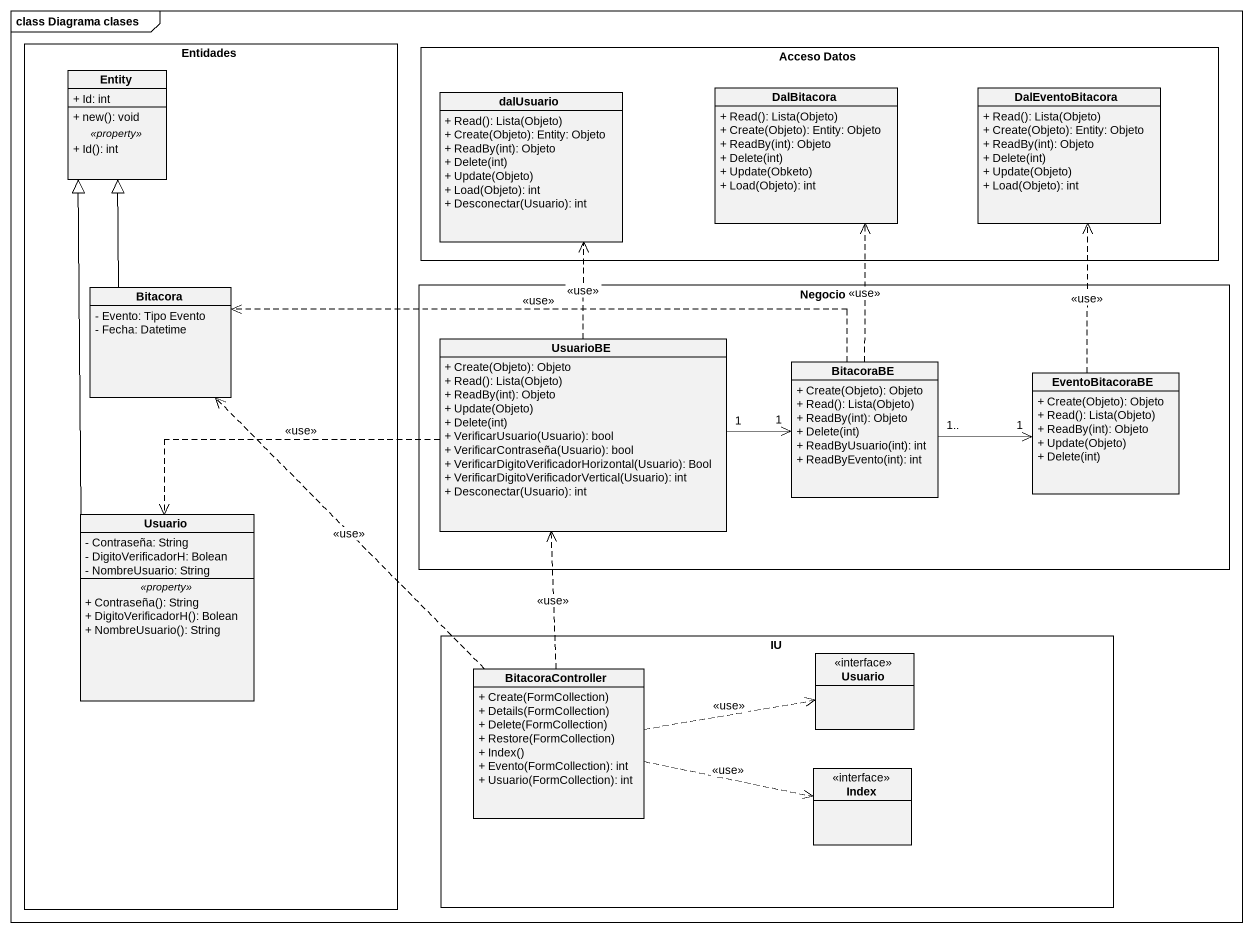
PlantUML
@startuml
mainframe class Diagrama clases
hide circle
hide empty members
skinparam classAttributeIconSize 0
rectangle Entidades {
  class "Entity" as Entity_ {
    + Id: int
    --
    + new(): void
    .. <<property>> ..
    + Id(): int
  }
  class Bitacora {
    - Evento: Tipo Evento
    - Fecha: Datetime
  }
  class Usuario {
    - Contraseña: String
    - DigitoVerificadorH: Bolean
    - NombreUsuario: String
    .. <<property>> ..
    + Contraseña(): String
    + DigitoVerificadorH(): Bolean
    + NombreUsuario(): String
  }
}
rectangle "Acceso Datos" as Acceso_Datos {
  class dalUsuario {
    + Read(): Lista(Objeto)
    + Create(Objeto): Entity: Objeto
    + ReadBy(int): Objeto
    + Delete(int)
    + Update(Objeto)
    + Load(Objeto): int
    + Desconectar(Usuario): int
  }
  class DalBitacora {
    + Read(): Lista(Objeto)
    + Create(Objeto): Entity: Objeto
    + ReadBy(int): Objeto
    + Delete(int)
    + Update(Obketo)
    + Load(Objeto): int
  }
  class DalEventoBitacora {
    + Read(): Lista(Objeto)
    + Create(Objeto): Entity: Objeto
    + ReadBy(int): Objeto
    + Delete(int)
    + Update(Objeto)
    + Load(Objeto): int
  }
}
rectangle Negocio {
  class UsuarioBE {
    + Create(Objeto): Objeto
    + Read(): Lista(Objeto)
    + ReadBy(int): Objeto
    + Update(Objeto)
    + Delete(int)
    + VerificarUsuario(Usuario): bool
    + VerificarContraseña(Usuario): bool
    + VerificarDigitoVerificadorHorizontal(Usuario): Bool
    + VerificarDigitoVerificadorVertical(Usuario): int
    + Desconectar(Usuario): int
  }
  class BitacoraBE {
    + Create(Objeto): Objeto
    + Read(): Lista(Objeto)
    + ReadBy(int): Objeto
    + Delete(int)
    + ReadByUsuario(int): int
    + ReadByEvento(int): int
  }
  class EventoBitacoraBE {
    + Create(Objeto): Objeto
    + Read(): Lista(Objeto)
    + ReadBy(int): Objeto
    + Update(Objeto)
    + Delete(int)
  }
}
rectangle IU {
  class BitacoraController {
    + Create(FormCollection)
    + Details(FormCollection)
    + Delete(FormCollection)
    + Restore(FormCollection)
    + Index()
    + Evento(FormCollection): int
    + Usuario(FormCollection): int
  }
  class "Usuario" as Usuario_2 <<interface>>
  class Index <<interface>>
}
Bitacora -up-|> Entity_
UsuarioBE .up.> dalUsuario : <<use>>
UsuarioBE .left.> Usuario : <<use>>
BitacoraBE .up.> DalBitacora : <<use>>
BitacoraBE .left.> Bitacora : <<use>>
BitacoraBE "1" <-left- "1" UsuarioBE
BitacoraBE "1.." -right-> "1" EventoBitacoraBE
EventoBitacoraBE .up.> DalEventoBitacora : <<use>>
Usuario -up-|> Entity_
BitacoraController .up.> Bitacora : <<use>>
BitacoraController .up.> UsuarioBE : <<use>>
BitacoraController .right.> Usuario_2 : <<use>>
BitacoraController .right.> Index : <<use>>
@enduml
